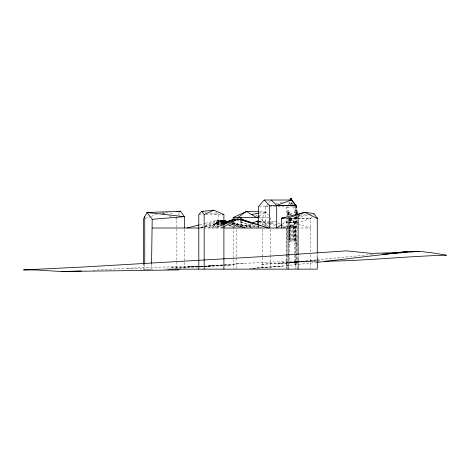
<?xml version="1.0" encoding="UTF-8"?>
<svg xmlns="http://www.w3.org/2000/svg" width="470" height="470" viewBox="0 0 470 470"><rect width="100%" height="100%" fill="white"/><g stroke="black" fill="none" stroke-linecap="round" stroke-linejoin="round"><path stroke-width="0.35" stroke-dasharray="2.35 1.76" d="M151.54 264.099L151.452 269.151L143.344 269.151L143.344 264.022M218.368 221.852L216.071 222.081L213.715 224.607L200.038 228.015L204.673 225.923M310.629 251.832L310.629 218.562L312.48 215.754M312.85 215.195L313.96 213.515M178.089 214.849L180.116 211.829M262.354 224.801L262.354 217.528L266.114 212.017L268.605 215.325M288.38 204.403L290.372 201.589M288.827 204.403L291.617 200.467M290.801 204.603L291.629 203.545L292.434 204.603M290.284 204.38L291.576 202.77L292.029 202.77L293.304 204.509M290.73 204.38L292.029 202.77M265.568 225.87L265.568 206.583L270.344 201.113M297.904 217.393L301.934 214.432M282.47 224.096L285.936 221.74L296.088 223.285L310.629 228.015L288.815 228.015M214.761 225.723L211.347 228.015L222.945 223.544M217.992 222.081L221.029 220.254L222.357 220.559M221.1 220.254L207.934 228.015L222.95 222.974M259.129 216.065L266.114 212.017L258.823 211.811M294.079 218.38L297.24 216.594M297.868 216.235L299.76 215.166M221.587 228.015L222.827 227.327M222.58 221.54L218.75 221.623L216.864 223.585L214.996 223.849L218.468 221.916M205.337 225.624L217.258 220.254L222.416 220.254L222.416 228.015M222.674 224.437L214.761 228.015L222.862 224.86M242.42 227.445L251.027 223.738M259.781 227.468L261.12 226.928M264.481 225.571L269.856 223.397M270.526 223.127L275.232 221.223L280.708 224.437M214.996 223.849L217.628 222.792M145.365 218.544L150.764 216.57M151.434 216.323L156.833 214.349M160.064 213.168L161.269 212.728M223.103 225.383L213.715 224.607L222.586 221.728M283.633 227.339L288.474 225.764M289.168 225.535L310.629 218.562L290.989 218.109M296.752 218.239L308.449 215.025M309.143 214.837L311.205 214.267M224.008 221.382L219.866 220.683L221.529 220.254L223.315 220.665M199.715 224.766L204.626 223.503M205.331 223.321L217.258 220.254L222.921 221.728M259.146 206.583L265.568 206.583L268.382 205.872M276.119 203.91L283.862 201.947M223.226 223.121L200.038 228.015L221.029 220.254L222.404 223.297L216.071 222.081M259.158 213.198L266.114 212.017M213.715 224.607L223.456 223.003M298.838 215.718L307.48 214.461M161.745 213.292L168.965 212.499M316.945 262.401L269.98 267.365L251.333 268.47M316.345 259.904L277.882 263.917L316.539 260.545M317.062 259.828L372.393 254.399M317.268 260.486L319.459 260.292L317.268 260.433M197.77 266.942L175.287 268.488M198.493 266.889L223.18 264.974M223.908 264.921L243.625 263.394L273.235 261.978L297.005 261.625M243.625 263.394L203.733 266.343L213.686 265.709L170.54 267.73L203.034 266.478M249.276 268.47L282.617 266.038L250.563 268.493M197.923 266.602C163.025 266.707 128.157 267.853 93.354 270.238M296.981 261.937L260.791 264.393L316.539 260.48M297.704 261.884L302.768 261.543L297.915 261.796M164.353 269.069L166.539 268.952M297.222 261.831L290.29 262.19L316.322 261.52M289.679 218.474A4.424 1.263 -90 0 0 289.062 222.334L292.181 222.204A4.424 1.263 -90 0 0 291.224 217.98M288.98 222.392L293.932 222.145A8.677 2.479 -90 0 0 293.556 217.957M203.768 266.449L230.917 265.397L223.644 265.626M222.915 265.65L188.024 266.743L202.975 266.42L198.651 266.59M297.727 261.614L316.422 261.344M317.138 261.332L320.011 261.291M286.788 207.246L289.179 207.246L288.116 207.059L288.733 207.246M286.788 210.871L289.52 210.871L289.52 212.869L286.788 212.869M294.467 212.587L295.019 212.587M290.918 213.903L291.424 213.903M198.804 214.52L203.093 214.52M205.954 214.52L222.457 214.52M268.817 217.528L259.416 217.534L268.711 226.517M222.956 221.17L219.508 221.17L223.221 221.523M289.996 221.488L290.413 221.488M294.467 221.993L292.998 221.993L292.998 226.299L296.776 226.217M295.019 221.993L295.712 221.993M293.932 222.145L293.427 222.145A8.677 2.479 -90 0 0 293.051 217.957M289.062 222.334L289.655 222.334A4.424 1.263 -90 0 1 290.272 218.474M286.788 222.439L287.628 222.439M288.58 222.439L290.677 222.439L290.677 226.475M292.998 222.604L297.204 222.604L297.204 226.217L295.518 226.217L295.518 240.411L296.987 240.411L296.987 263.981L294.426 263.981L294.426 241.686M286.788 226.475L287.628 226.475M288.78 226.475L290.748 226.475L290.748 240.288M287.699 226.71L286.788 226.71L286.788 219.02M199.515 228.015L223.902 228.015M298.233 236.851L296.141 236.851L296.141 237.949L297.534 237.949M295.172 238.971L296.212 238.971M288.574 239.888L289.485 239.888M289.303 241.686L295.336 241.686L295.336 240.288M296.975 243.501L295.466 243.501L295.466 226.305M297.404 243.56L296.558 243.56L296.558 240.288L289.097 240.288L289.097 226.475M287.699 244.453L289.855 244.453L289.855 243.243L289.485 243.243L289.485 226.681M297.404 244.882L295.466 244.882L295.466 263.981M286.788 265.597L289.485 265.597L289.485 244.453M265.568 206.583L283.862 206.641M259.176 221.182L275.232 221.223M290.601 218.339L296.958 218.409M297.68 218.421L310.629 218.562M219.866 220.683L223.18 220.865M127.417 268.135L152.691 269.686M228.162 225.8L246.95 227.357M217.628 222.298L223.438 222.915M232.162 223.843L259.769 226.787M259.088 221.464L269.61 222.898M205.179 212.058L206.542 212.317M209.943 212.963L218.104 214.52L218.104 228.015M229.43 224.642L243.484 227.339M232.75 222.997L252.108 227.38L232.515 222.886M259.111 221.664L268.341 223.779M269.046 223.943L275.438 225.406M282.535 227.039L283.951 227.363M232.985 222.915L252.067 227.357L232.985 222.833M222.063 220.254L223.285 220.542M230.711 223.761L244.165 227.274M162.555 212.699L166.644 213.827M294.449 207.246L294.984 207.411M231.963 223.397L244.946 227.386L232.333 223.403M271.008 223.086L279.245 225.659M282.676 226.728L284.732 227.368M222.322 220.254L223.415 220.595M240.875 221.858L257.766 227.357M232.75 222.874L233.96 223.274M255.715 215.001L257.043 215.507M257.707 215.759L262.354 217.528M230.929 223.996L239.494 227.48M237.074 220.189L253.559 227.427M223.268 222.939L217.258 220.254L217.258 228.015M228.614 225.324L233.29 227.415M162.526 212.804L165.135 213.979M169.047 215.748L171.656 216.929M175.569 218.697L176.873 219.284M250.663 223.702L258.488 227.398M258.882 222.151L267.73 226.71M281.313 224.795L285.572 227.298M170.287 212.769L173.277 214.537M222.939 220.988L221.711 220.254L221.711 228.015M229.707 225.054L233.396 227.274M287.111 222.48L285.936 221.74L287.27 223.309M287.699 222.851L295.947 228.015L296.088 223.285L291.288 228.015L289.056 225.4M215.73 212.117L218.104 214.52M292.88 206.824L294.132 208.41M291.576 202.77L292.857 204.509M258.001 225.964L258.288 227.327M317.274 253.753L317.274 255.956M310.629 254.717L310.629 268.435M298.109 255.339L298.109 256.79M297.046 216.4L297.046 222.604M296.811 216.4L296.811 222.604M296.558 244.882L296.558 263.981M296.288 216.165L296.288 222.604M296.212 226.305L296.212 240.288M295.947 216.882L295.947 268.505M295.736 216.882L295.712 222.604M295.518 216.929L295.518 222.604M295.518 263.981L295.518 268.505M295.172 226.305L295.172 240.288M295.019 216.929L295.019 222.604M294.596 240.288L294.596 226.387L293.104 226.387L293.104 240.288M294.467 210.666L294.467 214.038M294.467 216.929L294.467 222.604M294.426 226.305L294.426 240.288M294.255 222.604L294.255 226.252M294.009 226.387L294.009 240.288M293.685 226.387L293.685 240.288M291.764 225.87L291.764 239.8M290.066 225.87L290.002 240.288M289.837 222.439L289.837 240.288M289.414 214.778L289.414 212.693L287.934 212.693L287.934 215.477M289.414 218.262L289.414 222.439M288.768 212.693L288.768 215.477M288.68 210.871L288.68 212.869M288.58 212.693L288.58 215.477M288.574 255.457L288.574 257.63M288.198 212.869L288.198 215.607M288.11 255.439L288.11 257.607M287.699 255.392L287.699 257.578M287.628 210.871L287.628 215.607M287.364 212.869L287.364 215.607M287.235 206.653L287.235 207.246M287.205 226.71L287.205 239.888M286.788 206.653L286.788 215.607M286.788 229.413L286.788 253.459M286.788 254.17L286.788 268.441M286.394 228.015L286.394 254M286.394 254.717L286.394 268.435M270.262 217.528L270.262 227.316M270.262 229.454L270.262 254.717M270.262 255.439L270.262 268.435M262.354 229.16L262.354 256.79M262.354 257.519L262.354 268.429M258.435 225.87L258.435 227.298M241.098 221.035L241.098 227.316M240.875 221.141L240.875 227.327M236.146 229.454L236.146 268.435M234.542 221.828L234.542 227.327M233.185 222.621L233.185 268.429M221 220.254L221 228.015M184.422 229.454L184.422 268.435M176.873 216.658L176.873 268.423M144.748 264.052L144.748 269.151M289.708 215.078A8.677 2.479 -90 0 1 291.547 214.155M289.074 220.201A8.677 2.479 -90 0 1 289.326 218.168M290.213 215.078A8.677 2.479 -90 0 1 292.052 214.155M290.942 218.409A4.424 1.263 -90 0 1 291.588 222.204M290.807 218.656A1.968 0.564 -90 0 1 290.76 221.441A1.968 0.564 -90 0 1 289.966 221.27A1.968 0.564 -90 0 1 290.014 218.491M290.202 218.532A1.533 0.441 -90 0 1 290.395 220.871A1.533 0.441 -90 0 1 289.702 220.924A1.533 0.441 -90 0 1 289.867 218.562M290.619 218.532A1.533 0.441 -90 0 1 290.812 220.871A1.533 0.441 -90 0 1 290.119 220.924A1.533 0.441 -90 0 1 290.284 218.562M290.771 218.321A1.968 0.564 -90 0 1 290.901 221.188A1.968 0.564 -90 0 1 290.072 221.393A1.968 0.564 -90 0 1 290.09 218.491M292.687 225.87L289.144 225.87L289.144 239.8L292.687 239.8L292.687 225.87"/><path stroke-width="0.7" d="M151.557 263.382L152.204 219.284L146.975 212.505L143.344 219.284L143.344 264.022M292.287 200.49L290.777 200.273L291.106 198.481L291.694 198.481L291.171 200.467M290.777 200.273L290.666 198.481L291.694 198.481M291.617 200.467L291.935 200.014L296.394 205.966L296.394 207.57L295.947 207.57M291.935 200.014L264.163 200.014L258.435 206.583L258.435 225.154M281.894 224.484L276.695 228.015L276.695 205.39L271.296 200.014M295.947 214.737L295.947 205.966L291.488 200.014L290.489 200.267L290.249 198.734L290.666 198.481M290.489 200.267L290.901 200.014M258.494 216.435L256.585 217.534L246.427 211.459L233.185 217.528L233.185 219.707M223.45 226.981L237.708 219.079L268.546 228.015L240.875 219.079L234.542 219.079L223.632 222.745M223.332 224.143L234.542 219.079L234.542 220.454M204.162 269.151L204.162 214.52L213.827 210.19L223.902 214.52L223.902 269.151M252.349 223.168L256.984 221.176L258.441 221.182M223.538 224.595L237.708 219.079M223.626 223.285L234.542 219.079M282.993 218.033L281.554 218.239L288.11 218.045L304.813 212.311L313.96 213.515L317.274 218.562L304.813 212.311L281.554 218.239L281.554 228.015M187.089 228.015L199.016 224.942M290.249 198.734L291.247 198.481L291.488 200.014L276.695 205.39L296.394 205.966M251.509 214.496L258.465 213.315M176.185 211.7L180.521 211.224L184.422 216.658L184.422 228.015M316.945 262.401L407.578 251.644L419.598 251.338L432.758 252.925L446.5 255.192C405.728 256.262 365.125 260.944 324.323 261.226M384.519 254.059L382.357 254.282L419.598 251.338M386.681 253.829L389.565 253.53M391.005 253.377L407.578 251.644L395.863 252.601L371.741 253.4L346.337 250.851L265.274 256.42L85.663 266.878L23.5 269.921L36.372 269.986L61.376 271.519L179.141 269.903M213.827 210.19L201.777 211.406L198.804 214.52L198.804 269.151M152.204 219.284L184.422 216.658L146.975 212.505L180.521 211.224M81.445 270.943L61.376 271.519M291.841 200.49L290.066 200.531L289.491 200.014L289.491 200.52M264.163 200.014L269.563 205.39L295.965 205.39M295.624 210.666L297.105 210.666L297.046 214.338M295.947 212.27L297.105 212.27M222.457 214.52L223.902 214.52M258.706 217.534L237.82 217.54L246.427 211.459L258.823 211.811M223.644 221.17L225.024 221.17L223.415 220.595L226.693 221.623M152.204 228.015L199.321 228.015M223.791 228.015L288.11 228.015M167.479 269.151L317.274 269.151L317.274 256.691M233.185 217.528L241.098 217.545L241.098 218.938M281.554 218.239L282.946 218.256M223.18 220.865L227.333 221.599M146.975 212.505L149.072 212.704M223.221 221.523L227.568 221.946M257.707 224.595L256.984 221.176L258.388 221.37M203.14 211.665L201.777 211.406L204.162 214.52M256.984 221.176L258.406 221.499M223.691 220.865L227.022 221.623M223.315 220.665L227.086 221.593M223.285 220.542L228.038 221.664M223.714 220.618L227.022 221.535M223.761 220.882L225.812 221.511M240.875 220.454L240.875 219.079L250.404 222.651M240.875 219.079L243.484 220.312M317.274 217.434L317.274 253.025M298.109 214.614L298.109 254.611M298.109 257.519L298.109 269.151M296.811 212.27L296.811 214.338M288.11 218.045L288.11 254.717M288.11 258.33L288.11 269.151M269.563 205.39L269.563 228.015M144.748 216.658L144.748 263.323"/></g></svg>
